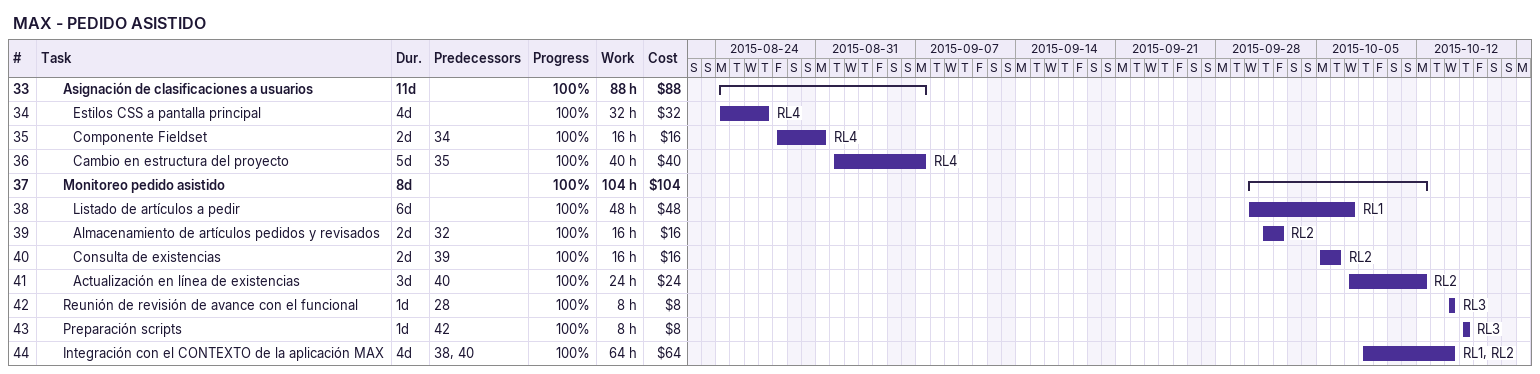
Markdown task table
MAX - PEDIDO ASISTIDO

| ID | Level | Task | Duration | Start | Finish | Predecessors | Resources | % complete | Work (h) | Cost ($) |
|---|---|---|---|---|---|---|---|---|---|---|
| 33 | 3 | **Asignación de clasificaciones a usuarios** | 11d | 2015-08-24 | 2015-09-07 |  |  | 100 | 88 | 88 |
| 34 | 4 | Estilos CSS a pantalla principal | 4d | 2015-08-24 | 2015-08-27 |  | RL4 | 100 | 32 | 32 |
| 35 | 4 | Componente Fieldset | 2d | 2015-08-28 | 2015-08-31 | 34 | RL4 | 100 | 16 | 16 |
| 36 | 4 | Cambio en estructura del proyecto | 5d | 2015-09-01 | 2015-09-07 | 35 | RL4 | 100 | 40 | 40 |
| 37 | 3 | **Monitoreo pedido asistido** | 8d | 2015-09-30 | 2015-10-12 |  |  | 100 | 104 | 104 |
| 38 | 4 | Listado de artículos a pedir | 6d | 2015-09-30 | 2015-10-07 |  | RL1 | 100 | 48 | 48 |
| 39 | 4 | Almacenamiento de artículos pedidos y revisados | 2d | 2015-10-01 | 2015-10-02 | 32 | RL2 | 100 | 16 | 16 |
| 40 | 4 | Consulta de existencias | 2d | 2015-10-05 | 2015-10-06 | 39 | RL2 | 100 | 16 | 16 |
| 41 | 4 | Actualización en línea de existencias | 3d | 2015-10-07 | 2015-10-12 | 40 | RL2 | 100 | 24 | 24 |
| 42 | 3 | Reunión de revisión de avance con el funcional | 1d | 2015-10-14 | 2015-10-14 | 28 | RL3 | 100 | 8 | 8 |
| 43 | 3 | Preparación scripts | 1d | 2015-10-15 | 2015-10-15 | 42 | RL3 | 100 | 8 | 8 |
| 44 | 3 | Integración con el CONTEXTO de la aplicación MAX | 4d | 2015-10-08 | 2015-10-14 | 38, 40 | RL1, RL2 | 100 | 64 | 64 |
